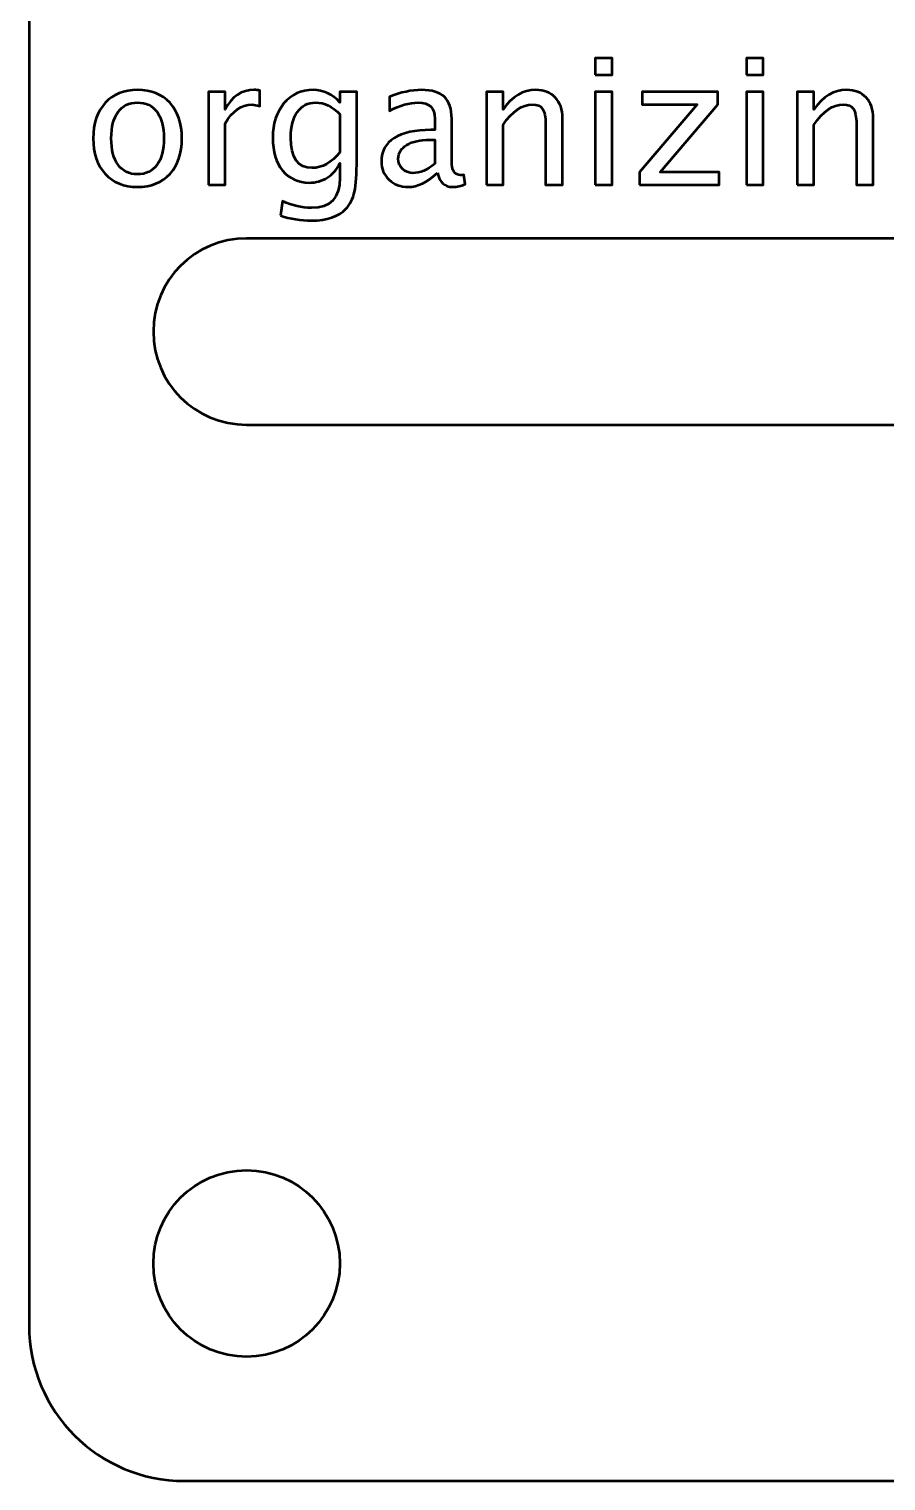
# Model space of a CAD drawing. Header units: centimetres. Extents: x -142 to 94, y -75 to 149.
# Drawn here: x -3.7 to -0.943, y 75.8 to 80.474 of the extents above; entities that cross this region are included whole.
import ezdxf

# ---------------------------------------------------------------- set-up
doc = ezdxf.new("R2010")
doc.units = ezdxf.units.CM
doc.header["$MEASUREMENT"] = 0
doc.layers.add('Layer 1', color=7, linetype='Continuous')

msp = doc.modelspace()

# ---------------------------------------------------------------- linework, layer by layer
at = {"layer": 'Layer 1', "lineweight": 53}
msp.add_ellipse((-2.99999, 76.49999), major_axis=(0, 0.30001), ratio=1, dxfattribs=at)
for points, knots in [([(-3.7, 76.3), (-3.7, 76.3), (-3.7, 82.7), (-3.7, 82.7), (-3.7, 82.7), (-3.7, 82.97614), (-3.47614, 83.2), (-3.2, 83.2), (-3.2, 83.2), (-3.2, 83.2), (3.2, 83.2), (3.2, 83.2), (3.2, 83.2), (3.47614, 83.2), (3.7, 82.97614), (3.7, 82.7), (3.7, 82.7), (3.7, 82.7), (3.7, 76.3), (3.7, 76.3), (3.7, 76.3), (3.7, 76.02386), (3.47614, 75.8), (3.2, 75.8), (3.2, 75.8), (3.2, 75.8), (-3.2, 75.8), (-3.2, 75.8), (-3.2, 75.8), (-3.47614, 75.8), (-3.7, 76.02386), (-3.7, 76.3)], [0, 0, 0, 0, 0.1111111, 0.1111111, 0.1111111, 0.1111111, 0.2222222, 0.2222222, 0.2222222, 0.2222222, 0.3333333, 0.3333333, 0.3333333, 0.3333333, 0.4444444, 0.4444444, 0.4444444, 0.4444444, 0.5555556, 0.5555556, 0.5555556, 0.5555556, 0.6666667, 0.6666667, 0.6666667, 0.6666667, 0.7777778, 0.7777778, 0.7777778, 0.7777778, 1, 1, 1, 1]), ([(-0.3, 76.5), (-0.3, 76.5), (-0.3, 79.2), (-0.3, 79.2), (-0.3, 79.2), (-0.3, 79.2), (-3, 79.2), (-3, 79.2), (-3, 79.2), (-3.16569, 79.2), (-3.3, 79.33431), (-3.3, 79.5), (-3.3, 79.5), (-3.3, 79.66569), (-3.16569, 79.8), (-3, 79.8), (-3, 79.8), (-3, 79.8), (-0.3, 79.8), (-0.3, 79.8), (-0.3, 79.8), (-0.3, 79.8), (-0.3, 82.5), (-0.3, 82.5), (-0.3, 82.5), (-0.3, 82.66569), (-0.16569, 82.8), (0, 82.8), (0, 82.8), (0.16569, 82.8), (0.3, 82.66569), (0.3, 82.5), (0.3, 82.5), (0.3, 82.5), (0.3, 79.8), (0.3, 79.8), (0.3, 79.8), (0.3, 79.8), (3, 79.8), (3, 79.8), (3, 79.8), (3.16569, 79.8), (3.3, 79.66569), (3.3, 79.5), (3.3, 79.5), (3.3, 79.33431), (3.16569, 79.2), (3, 79.2), (3, 79.2), (3, 79.2), (0.3, 79.2), (0.3, 79.2), (0.3, 79.2), (0.3, 79.2), (0.3, 76.5), (0.3, 76.5), (0.3, 76.5), (0.3, 76.33431), (0.16569, 76.2), (0, 76.2), (0, 76.2), (-0.16569, 76.2), (-0.3, 76.33431), (-0.3, 76.5)], [0, 0, 0, 0, 0.0588235, 0.0588235, 0.0588235, 0.0588235, 0.1176471, 0.1176471, 0.1176471, 0.1176471, 0.1764706, 0.1764706, 0.1764706, 0.1764706, 0.2352941, 0.2352941, 0.2352941, 0.2352941, 0.2941176, 0.2941176, 0.2941176, 0.2941176, 0.3529412, 0.3529412, 0.3529412, 0.3529412, 0.4117647, 0.4117647, 0.4117647, 0.4117647, 0.4705882, 0.4705882, 0.4705882, 0.4705882, 0.5294118, 0.5294118, 0.5294118, 0.5294118, 0.5882353, 0.5882353, 0.5882353, 0.5882353, 0.6470588, 0.6470588, 0.6470588, 0.6470588, 0.7058824, 0.7058824, 0.7058824, 0.7058824, 0.7647059, 0.7647059, 0.7647059, 0.7647059, 0.8235294, 0.8235294, 0.8235294, 0.8235294, 0.8823529, 0.8823529, 0.8823529, 0.8823529, 1, 1, 1, 1])]:
    msp.add_open_spline(points, degree=3, knots=knots, dxfattribs=at)
at = {"layer": 'Layer 1', "color": 5, "lineweight": 53}
for points, knots in [([(-1.87821, 80.32653), (-1.87821, 80.32653), (-1.87821, 80.38072), (-1.87821, 80.38072), (-1.87821, 80.38072), (-1.87821, 80.38072), (-1.82403, 80.38072), (-1.82403, 80.38072), (-1.82403, 80.38072), (-1.82403, 80.38072), (-1.82403, 80.32653), (-1.82403, 80.32653), (-1.82403, 80.32653), (-1.82403, 80.32653), (-1.87821, 80.32653), (-1.87821, 80.32653)], [0, 0, 0, 0, 0.2, 0.2, 0.2, 0.2, 0.4, 0.4, 0.4, 0.4, 0.6, 0.6, 0.6, 0.6, 1, 1, 1, 1]), ([(-1.39157, 80.32653), (-1.39157, 80.32653), (-1.39157, 80.38072), (-1.39157, 80.38072), (-1.39157, 80.38072), (-1.39157, 80.38072), (-1.33739, 80.38072), (-1.33739, 80.38072), (-1.33739, 80.38072), (-1.33739, 80.38072), (-1.33739, 80.32653), (-1.33739, 80.32653), (-1.33739, 80.32653), (-1.33739, 80.32653), (-1.39157, 80.32653), (-1.39157, 80.32653)], [0, 0, 0, 0, 0.2, 0.2, 0.2, 0.2, 0.4, 0.4, 0.4, 0.4, 0.6, 0.6, 0.6, 0.6, 1, 1, 1, 1]), ([(-3.35074, 79.96586), (-3.39467, 79.96586), (-3.42948, 79.97987), (-3.45506, 80.00791), (-3.45506, 80.00791), (-3.48075, 80.03594), (-3.49354, 80.07404), (-3.49354, 80.12211), (-3.49354, 80.12211), (-3.49354, 80.17009), (-3.48075, 80.2081), (-3.45506, 80.23604), (-3.45506, 80.23604), (-3.42948, 80.26398), (-3.39467, 80.27799), (-3.35074, 80.27799), (-3.35074, 80.27799), (-3.3068, 80.27799), (-3.272, 80.26398), (-3.24641, 80.23604), (-3.24641, 80.23604), (-3.22073, 80.2081), (-3.20793, 80.17009), (-3.20793, 80.12211), (-3.20793, 80.12211), (-3.20793, 80.07404), (-3.22073, 80.03594), (-3.24641, 80.00791), (-3.24641, 80.00791), (-3.272, 79.97987), (-3.3068, 79.96586), (-3.35074, 79.96586)], [0, 0, 0, 0, 0.1111111, 0.1111111, 0.1111111, 0.1111111, 0.2222222, 0.2222222, 0.2222222, 0.2222222, 0.3333333, 0.3333333, 0.3333333, 0.3333333, 0.4444444, 0.4444444, 0.4444444, 0.4444444, 0.5555556, 0.5555556, 0.5555556, 0.5555556, 0.6666667, 0.6666667, 0.6666667, 0.6666667, 0.7777778, 0.7777778, 0.7777778, 0.7777778, 1, 1, 1, 1]), ([(-3.12308, 79.97263), (-3.12308, 79.97263), (-3.12308, 80.27178), (-3.12308, 80.27178), (-3.12308, 80.27178), (-3.12308, 80.27178), (-3.0689, 80.27178), (-3.0689, 80.27178), (-3.0689, 80.27178), (-3.0689, 80.27178), (-3.0689, 80.21525), (-3.0689, 80.21525), (-3.0689, 80.21525), (-3.04735, 80.25711), (-3.01612, 80.27799), (-2.97511, 80.27799), (-2.97511, 80.27799), (-2.96956, 80.27799), (-2.96372, 80.27752), (-2.9577, 80.27658), (-2.9577, 80.27658), (-2.9577, 80.27658), (-2.9577, 80.22588), (-2.9577, 80.22588), (-2.9577, 80.22588), (-2.96711, 80.22898), (-2.97539, 80.23058), (-2.98254, 80.23058), (-2.98254, 80.23058), (-3.01697, 80.23058), (-3.04576, 80.21026), (-3.0689, 80.16953), (-3.0689, 80.16953), (-3.0689, 80.16953), (-3.0689, 79.97263), (-3.0689, 79.97263), (-3.0689, 79.97263), (-3.0689, 79.97263), (-3.12308, 79.97263), (-3.12308, 79.97263)], [0, 0, 0, 0, 0.0909091, 0.0909091, 0.0909091, 0.0909091, 0.1818182, 0.1818182, 0.1818182, 0.1818182, 0.2727273, 0.2727273, 0.2727273, 0.2727273, 0.3636364, 0.3636364, 0.3636364, 0.3636364, 0.4545455, 0.4545455, 0.4545455, 0.4545455, 0.5454545, 0.5454545, 0.5454545, 0.5454545, 0.6363636, 0.6363636, 0.6363636, 0.6363636, 0.7272727, 0.7272727, 0.7272727, 0.7272727, 0.8181818, 0.8181818, 0.8181818, 0.8181818, 1, 1, 1, 1]), ([(-2.891, 79.87329), (-2.891, 79.87329), (-2.88461, 79.92014), (-2.88461, 79.92014), (-2.88461, 79.92014), (-2.85319, 79.90546), (-2.82205, 79.89812), (-2.79129, 79.89812), (-2.79129, 79.89812), (-2.73023, 79.89812), (-2.69966, 79.93049), (-2.69966, 79.99511), (-2.69966, 79.99511), (-2.69966, 79.99511), (-2.69966, 80.04215), (-2.69966, 80.04215), (-2.69966, 80.04215), (-2.70907, 80.0223), (-2.72243, 80.00697), (-2.73983, 79.99596), (-2.73983, 79.99596), (-2.75723, 79.98495), (-2.77661, 79.9794), (-2.79797, 79.9794), (-2.79797, 79.9794), (-2.83418, 79.9794), (-2.86288, 79.99239), (-2.88404, 80.01835), (-2.88404, 80.01835), (-2.90521, 80.04431), (-2.91584, 80.0795), (-2.91584, 80.1239), (-2.91584, 80.1239), (-2.91584, 80.16934), (-2.9038, 80.2064), (-2.87972, 80.23509), (-2.87972, 80.23509), (-2.85554, 80.26369), (-2.8244, 80.27799), (-2.78611, 80.27799), (-2.78611, 80.27799), (-2.75262, 80.27799), (-2.72374, 80.26445), (-2.69966, 80.23726), (-2.69966, 80.23726), (-2.69966, 80.23726), (-2.69966, 80.27178), (-2.69966, 80.27178), (-2.69966, 80.27178), (-2.69966, 80.27178), (-2.64547, 80.27178), (-2.64547, 80.27178), (-2.64547, 80.27178), (-2.64547, 80.27178), (-2.64547, 80.05429), (-2.64547, 80.05429), (-2.64547, 80.05429), (-2.64547, 80.00753), (-2.64792, 79.97291), (-2.65281, 79.95043), (-2.65281, 79.95043), (-2.65761, 79.92795), (-2.66683, 79.90951), (-2.68019, 79.89521), (-2.68019, 79.89521), (-2.70389, 79.87009), (-2.74096, 79.85748), (-2.79129, 79.85748), (-2.79129, 79.85748), (-2.82581, 79.85748), (-2.85902, 79.86275), (-2.891, 79.87329)], [0, 0, 0, 0, 0.0526316, 0.0526316, 0.0526316, 0.0526316, 0.1052632, 0.1052632, 0.1052632, 0.1052632, 0.1578947, 0.1578947, 0.1578947, 0.1578947, 0.2105263, 0.2105263, 0.2105263, 0.2105263, 0.2631579, 0.2631579, 0.2631579, 0.2631579, 0.3157895, 0.3157895, 0.3157895, 0.3157895, 0.3684211, 0.3684211, 0.3684211, 0.3684211, 0.4210526, 0.4210526, 0.4210526, 0.4210526, 0.4736842, 0.4736842, 0.4736842, 0.4736842, 0.5263158, 0.5263158, 0.5263158, 0.5263158, 0.5789474, 0.5789474, 0.5789474, 0.5789474, 0.6315789, 0.6315789, 0.6315789, 0.6315789, 0.6842105, 0.6842105, 0.6842105, 0.6842105, 0.7368421, 0.7368421, 0.7368421, 0.7368421, 0.7894737, 0.7894737, 0.7894737, 0.7894737, 0.8421053, 0.8421053, 0.8421053, 0.8421053, 0.8947368, 0.8947368, 0.8947368, 0.8947368, 1, 1, 1, 1]), ([(-2.38602, 80.01073), (-2.41857, 79.98081), (-2.44989, 79.96586), (-2.48, 79.96586), (-2.48, 79.96586), (-2.50474, 79.96586), (-2.52534, 79.97357), (-2.54161, 79.98909), (-2.54161, 79.98909), (-2.55798, 80.00461), (-2.56617, 80.02418), (-2.56617, 80.04779), (-2.56617, 80.04779), (-2.56617, 80.08044), (-2.55243, 80.10556), (-2.52496, 80.12305), (-2.52496, 80.12305), (-2.49749, 80.14055), (-2.45808, 80.1493), (-2.40671, 80.1493), (-2.40671, 80.1493), (-2.40671, 80.1493), (-2.39401, 80.1493), (-2.39401, 80.1493), (-2.39401, 80.1493), (-2.39401, 80.1493), (-2.39401, 80.18533), (-2.39401, 80.18533), (-2.39401, 80.18533), (-2.39401, 80.22004), (-2.41208, 80.23735), (-2.44829, 80.23735), (-2.44829, 80.23735), (-2.47633, 80.23735), (-2.507, 80.22851), (-2.5402, 80.21082), (-2.5402, 80.21082), (-2.5402, 80.21082), (-2.5402, 80.25541), (-2.5402, 80.25541), (-2.5402, 80.25541), (-2.5037, 80.27047), (-2.46927, 80.27799), (-2.43701, 80.27799), (-2.43701, 80.27799), (-2.4038, 80.27799), (-2.37924, 80.27047), (-2.36353, 80.25532), (-2.36353, 80.25532), (-2.34773, 80.24017), (-2.33983, 80.21684), (-2.33983, 80.18533), (-2.33983, 80.18533), (-2.33983, 80.18533), (-2.33983, 80.05015), (-2.33983, 80.05015), (-2.33983, 80.05015), (-2.33983, 80.0192), (-2.33033, 80.00367), (-2.31123, 80.00367), (-2.31123, 80.00367), (-2.30888, 80.00367), (-2.3054, 80.00405), (-2.30079, 80.0048), (-2.30079, 80.0048), (-2.30079, 80.0048), (-2.29693, 79.9747), (-2.29693, 79.9747), (-2.29693, 79.9747), (-2.30925, 79.96877), (-2.3228, 79.96586), (-2.33766, 79.96586), (-2.33766, 79.96586), (-2.36297, 79.96586), (-2.37906, 79.98081), (-2.38602, 80.01073)], [0, 0, 0, 0, 0.05, 0.05, 0.05, 0.05, 0.1, 0.1, 0.1, 0.1, 0.15, 0.15, 0.15, 0.15, 0.2, 0.2, 0.2, 0.2, 0.25, 0.25, 0.25, 0.25, 0.3, 0.3, 0.3, 0.3, 0.35, 0.35, 0.35, 0.35, 0.4, 0.4, 0.4, 0.4, 0.45, 0.45, 0.45, 0.45, 0.5, 0.5, 0.5, 0.5, 0.55, 0.55, 0.55, 0.55, 0.6, 0.6, 0.6, 0.6, 0.65, 0.65, 0.65, 0.65, 0.7, 0.7, 0.7, 0.7, 0.75, 0.75, 0.75, 0.75, 0.8, 0.8, 0.8, 0.8, 0.85, 0.85, 0.85, 0.85, 0.9, 0.9, 0.9, 0.9, 1, 1, 1, 1]), ([(-2.22854, 79.97263), (-2.22854, 79.97263), (-2.22854, 80.27178), (-2.22854, 80.27178), (-2.22854, 80.27178), (-2.22854, 80.27178), (-2.17436, 80.27178), (-2.17436, 80.27178), (-2.17436, 80.27178), (-2.17436, 80.27178), (-2.17436, 80.21525), (-2.17436, 80.21525), (-2.17436, 80.21525), (-2.14567, 80.25711), (-2.11048, 80.27799), (-2.0689, 80.27799), (-2.0689, 80.27799), (-2.04275, 80.27799), (-2.02196, 80.26981), (-2.00662, 80.25334), (-2.00662, 80.25334), (-1.99129, 80.23698), (-1.98358, 80.21487), (-1.98358, 80.18721), (-1.98358, 80.18721), (-1.98358, 80.18721), (-1.98358, 79.97263), (-1.98358, 79.97263), (-1.98358, 79.97263), (-1.98358, 79.97263), (-2.03776, 79.97263), (-2.03776, 79.97263), (-2.03776, 79.97263), (-2.03776, 79.97263), (-2.03776, 80.16953), (-2.03776, 80.16953), (-2.03776, 80.16953), (-2.03776, 80.19173), (-2.04106, 80.20753), (-2.04755, 80.21694), (-2.04755, 80.21694), (-2.05413, 80.22644), (-2.06495, 80.23114), (-2.0801, 80.23114), (-2.0801, 80.23114), (-2.1134, 80.23114), (-2.14482, 80.20941), (-2.17436, 80.16595), (-2.17436, 80.16595), (-2.17436, 80.16595), (-2.17436, 79.97263), (-2.17436, 79.97263), (-2.17436, 79.97263), (-2.17436, 79.97263), (-2.22854, 79.97263), (-2.22854, 79.97263)], [0, 0, 0, 0, 0.0666667, 0.0666667, 0.0666667, 0.0666667, 0.1333333, 0.1333333, 0.1333333, 0.1333333, 0.2, 0.2, 0.2, 0.2, 0.2666667, 0.2666667, 0.2666667, 0.2666667, 0.3333333, 0.3333333, 0.3333333, 0.3333333, 0.4, 0.4, 0.4, 0.4, 0.4666667, 0.4666667, 0.4666667, 0.4666667, 0.5333333, 0.5333333, 0.5333333, 0.5333333, 0.6, 0.6, 0.6, 0.6, 0.6666667, 0.6666667, 0.6666667, 0.6666667, 0.7333333, 0.7333333, 0.7333333, 0.7333333, 0.8, 0.8, 0.8, 0.8, 0.8666667, 0.8666667, 0.8666667, 0.8666667, 1, 1, 1, 1]), ([(-1.87821, 79.97263), (-1.87821, 79.97263), (-1.87821, 80.27178), (-1.87821, 80.27178), (-1.87821, 80.27178), (-1.87821, 80.27178), (-1.82403, 80.27178), (-1.82403, 80.27178), (-1.82403, 80.27178), (-1.82403, 80.27178), (-1.82403, 79.97263), (-1.82403, 79.97263), (-1.82403, 79.97263), (-1.82403, 79.97263), (-1.87821, 79.97263), (-1.87821, 79.97263)], [0, 0, 0, 0, 0.2, 0.2, 0.2, 0.2, 0.4, 0.4, 0.4, 0.4, 0.6, 0.6, 0.6, 0.6, 1, 1, 1, 1]), ([(-1.73541, 79.97263), (-1.73541, 79.97263), (-1.73541, 80.01327), (-1.73541, 80.01327), (-1.73541, 80.01327), (-1.73541, 80.01327), (-1.54981, 80.23114), (-1.54981, 80.23114), (-1.54981, 80.23114), (-1.54981, 80.23114), (-1.72685, 80.23114), (-1.72685, 80.23114), (-1.72685, 80.23114), (-1.72685, 80.23114), (-1.72685, 80.27178), (-1.72685, 80.27178), (-1.72685, 80.27178), (-1.72685, 80.27178), (-1.48311, 80.27178), (-1.48311, 80.27178), (-1.48311, 80.27178), (-1.48311, 80.27178), (-1.48311, 80.23114), (-1.48311, 80.23114), (-1.48311, 80.23114), (-1.48311, 80.23114), (-1.66872, 80.01327), (-1.66872, 80.01327), (-1.66872, 80.01327), (-1.66872, 80.01327), (-1.47972, 80.01327), (-1.47972, 80.01327), (-1.47972, 80.01327), (-1.47972, 80.01327), (-1.47972, 79.97263), (-1.47972, 79.97263), (-1.47972, 79.97263), (-1.47972, 79.97263), (-1.73541, 79.97263), (-1.73541, 79.97263)], [0, 0, 0, 0, 0.0909091, 0.0909091, 0.0909091, 0.0909091, 0.1818182, 0.1818182, 0.1818182, 0.1818182, 0.2727273, 0.2727273, 0.2727273, 0.2727273, 0.3636364, 0.3636364, 0.3636364, 0.3636364, 0.4545455, 0.4545455, 0.4545455, 0.4545455, 0.5454545, 0.5454545, 0.5454545, 0.5454545, 0.6363636, 0.6363636, 0.6363636, 0.6363636, 0.7272727, 0.7272727, 0.7272727, 0.7272727, 0.8181818, 0.8181818, 0.8181818, 0.8181818, 1, 1, 1, 1]), ([(-1.39157, 79.97263), (-1.39157, 79.97263), (-1.39157, 80.27178), (-1.39157, 80.27178), (-1.39157, 80.27178), (-1.39157, 80.27178), (-1.33739, 80.27178), (-1.33739, 80.27178), (-1.33739, 80.27178), (-1.33739, 80.27178), (-1.33739, 79.97263), (-1.33739, 79.97263), (-1.33739, 79.97263), (-1.33739, 79.97263), (-1.39157, 79.97263), (-1.39157, 79.97263)], [0, 0, 0, 0, 0.2, 0.2, 0.2, 0.2, 0.4, 0.4, 0.4, 0.4, 0.6, 0.6, 0.6, 0.6, 1, 1, 1, 1]), ([(-1.22845, 79.97263), (-1.22845, 79.97263), (-1.22845, 80.27178), (-1.22845, 80.27178), (-1.22845, 80.27178), (-1.22845, 80.27178), (-1.17427, 80.27178), (-1.17427, 80.27178), (-1.17427, 80.27178), (-1.17427, 80.27178), (-1.17427, 80.21525), (-1.17427, 80.21525), (-1.17427, 80.21525), (-1.14558, 80.25711), (-1.11039, 80.27799), (-1.06881, 80.27799), (-1.06881, 80.27799), (-1.04266, 80.27799), (-1.02187, 80.26981), (-1.00653, 80.25334), (-1.00653, 80.25334), (-0.9912, 80.23698), (-0.98349, 80.21487), (-0.98349, 80.18721), (-0.98349, 80.18721), (-0.98349, 80.18721), (-0.98349, 79.97263), (-0.98349, 79.97263), (-0.98349, 79.97263), (-0.98349, 79.97263), (-1.03767, 79.97263), (-1.03767, 79.97263), (-1.03767, 79.97263), (-1.03767, 79.97263), (-1.03767, 80.16953), (-1.03767, 80.16953), (-1.03767, 80.16953), (-1.03767, 80.19173), (-1.04097, 80.20753), (-1.04746, 80.21694), (-1.04746, 80.21694), (-1.05404, 80.22644), (-1.06486, 80.23114), (-1.08001, 80.23114), (-1.08001, 80.23114), (-1.11331, 80.23114), (-1.14473, 80.20941), (-1.17427, 80.16595), (-1.17427, 80.16595), (-1.17427, 80.16595), (-1.17427, 79.97263), (-1.17427, 79.97263), (-1.17427, 79.97263), (-1.17427, 79.97263), (-1.22845, 79.97263), (-1.22845, 79.97263)], [0, 0, 0, 0, 0.0666667, 0.0666667, 0.0666667, 0.0666667, 0.1333333, 0.1333333, 0.1333333, 0.1333333, 0.2, 0.2, 0.2, 0.2, 0.2666667, 0.2666667, 0.2666667, 0.2666667, 0.3333333, 0.3333333, 0.3333333, 0.3333333, 0.4, 0.4, 0.4, 0.4, 0.4666667, 0.4666667, 0.4666667, 0.4666667, 0.5333333, 0.5333333, 0.5333333, 0.5333333, 0.6, 0.6, 0.6, 0.6, 0.6666667, 0.6666667, 0.6666667, 0.6666667, 0.7333333, 0.7333333, 0.7333333, 0.7333333, 0.8, 0.8, 0.8, 0.8, 0.8666667, 0.8666667, 0.8666667, 0.8666667, 1, 1, 1, 1]), ([(-3.35083, 80.0065), (-3.32402, 80.0065), (-3.30314, 80.01656), (-3.28827, 80.03679), (-3.28827, 80.03679), (-3.2735, 80.05692), (-3.26607, 80.08542), (-3.26607, 80.12211), (-3.26607, 80.12211), (-3.26607, 80.15871), (-3.2735, 80.18712), (-3.28827, 80.20725), (-3.28827, 80.20725), (-3.30314, 80.22729), (-3.32402, 80.23735), (-3.35083, 80.23735), (-3.35083, 80.23735), (-3.37774, 80.23735), (-3.39862, 80.22729), (-3.4133, 80.20725), (-3.4133, 80.20725), (-3.42807, 80.18712), (-3.4354, 80.15871), (-3.4354, 80.12211), (-3.4354, 80.12211), (-3.4354, 80.08542), (-3.42807, 80.05692), (-3.4133, 80.03679), (-3.4133, 80.03679), (-3.39862, 80.01656), (-3.37774, 80.0065), (-3.35083, 80.0065)], [0, 0, 0, 0, 0.1111111, 0.1111111, 0.1111111, 0.1111111, 0.2222222, 0.2222222, 0.2222222, 0.2222222, 0.3333333, 0.3333333, 0.3333333, 0.3333333, 0.4444444, 0.4444444, 0.4444444, 0.4444444, 0.5555556, 0.5555556, 0.5555556, 0.5555556, 0.6666667, 0.6666667, 0.6666667, 0.6666667, 0.7777778, 0.7777778, 0.7777778, 0.7777778, 1, 1, 1, 1]), ([(-2.69966, 80.07611), (-2.69966, 80.07611), (-2.69966, 80.20019), (-2.69966, 80.20019), (-2.69966, 80.20019), (-2.72355, 80.22493), (-2.74961, 80.23735), (-2.77774, 80.23735), (-2.77774, 80.23735), (-2.80276, 80.23735), (-2.82233, 80.22738), (-2.83644, 80.20734), (-2.83644, 80.20734), (-2.85065, 80.1874), (-2.8577, 80.15965), (-2.8577, 80.12428), (-2.8577, 80.12428), (-2.8577, 80.05927), (-2.83465, 80.02682), (-2.78846, 80.02682), (-2.78846, 80.02682), (-2.75704, 80.02682), (-2.72741, 80.04328), (-2.69966, 80.07611)], [0, 0, 0, 0, 0.1428571, 0.1428571, 0.1428571, 0.1428571, 0.2857143, 0.2857143, 0.2857143, 0.2857143, 0.4285714, 0.4285714, 0.4285714, 0.4285714, 0.5714286, 0.5714286, 0.5714286, 0.5714286, 0.7142857, 0.7142857, 0.7142857, 0.7142857, 1, 1, 1, 1]), ([(-2.39401, 80.04027), (-2.39401, 80.04027), (-2.39401, 80.11713), (-2.39401, 80.11713), (-2.39401, 80.11713), (-2.39401, 80.11713), (-2.41142, 80.11769), (-2.41142, 80.11769), (-2.41142, 80.11769), (-2.44152, 80.11769), (-2.46579, 80.11214), (-2.48432, 80.10104), (-2.48432, 80.10104), (-2.50276, 80.08985), (-2.51198, 80.07508), (-2.51198, 80.05664), (-2.51198, 80.05664), (-2.51198, 80.04375), (-2.50737, 80.03284), (-2.49825, 80.0239), (-2.49825, 80.0239), (-2.48903, 80.01496), (-2.47783, 80.01045), (-2.46457, 80.01045), (-2.46457, 80.01045), (-2.44199, 80.01045), (-2.41847, 80.02042), (-2.39401, 80.04027)], [0, 0, 0, 0, 0.125, 0.125, 0.125, 0.125, 0.25, 0.25, 0.25, 0.25, 0.375, 0.375, 0.375, 0.375, 0.5, 0.5, 0.5, 0.5, 0.625, 0.625, 0.625, 0.625, 0.75, 0.75, 0.75, 0.75, 1, 1, 1, 1])]:
    msp.add_open_spline(points, degree=3, knots=knots, dxfattribs=at)

doc.saveas('drawing.dxf')
